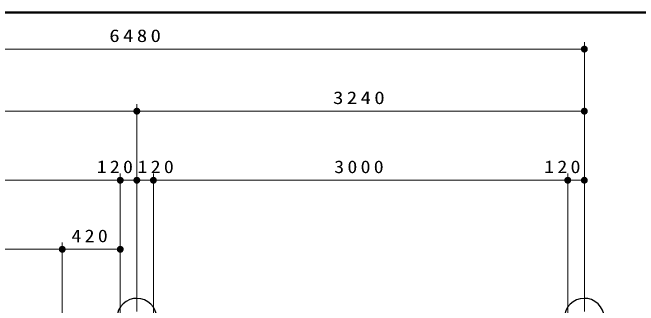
# Model space of a CAD drawing. Units: millimetres on the paper, scale 1:50. Extents: x -365 to 10, y -38 to 257.
# Drawn here: x -277.7 to -187.1, y 214.6 to 257 of the extents above; entities that cross this region are included whole.
import ezdxf

# ---------------------------------------------------------------- set-up
doc = ezdxf.new("R2010")
doc.units = ezdxf.units.MM
doc.layers.add('LY_1', color=7, linetype='Continuous', lineweight=13)
doc.layers.add('LY_2', color=7, linetype='Continuous', lineweight=13)
doc.styles.add('ＭＳ ゴシック', font='')
doc.styles.get('ＭＳ ゴシック').set_extended_font_data('MS Gothic')

# ---------------------------------------------------------------- blocks, each defined once
blk = doc.blocks.new('filled_dot')
at = {"color": 0, "linetype": 'Continuous', "lineweight": -2, "const_width": 1.25}
blk.add_lwpolyline([(-0.625, 0, 1), (0.625, 0, 1)], format="xyb", close=True, dxfattribs=at)

msp = doc.modelspace()

# ---------------------------------------------------------------- linework, layer by layer
at = {"layer": 'LY_1'}
for p, q in [((-194.891, 213.714), (-194.891, 252.699)), ((-324.491, 251.699), (-194.891, 251.699)), ((-259.691, 213.714), (-259.691, 243.714)), ((-259.691, 213.714), (-259.691, 243.714)), ((-194.891, 213.714), (-194.891, 243.714)), ((-324.491, 242.714), (-259.691, 242.714)), ((-259.691, 242.714), (-194.891, 242.714)), ((-262.091, 211.314), (-262.091, 233.714)), ((-257.291, 212.295), (-257.291, 233.714)), ((-197.291, 211.314), (-197.291, 233.714)), ((-322.091, 232.714), (-262.091, 232.714)), ((-265.611, 232.714), (-259.691, 232.714)), ((-259.691, 232.714), (-253.758, 232.714)), ((-257.291, 232.714), (-197.291, 232.714)), ((-200.811, 232.714), (-194.891, 232.714)), ((-270.491, 210.214), (-270.491, 223.714)), ((-262.091, 211.314), (-262.091, 223.714)), ((-313.691, 222.714), (-270.491, 222.714)), ((-270.491, 222.714), (-262.091, 222.714))]:
    msp.add_line(p, q, dxfattribs=at)
at = {"layer": 'LY_1', "lineweight": 25}
for centre, start, end in [((-259.691, 212.714), 316.77843, 309.65783), ((-194.891, 212.714), 230.34217, 223.22157)]:
    msp.add_arc(centre, 2.9, start, end, dxfattribs=at)
at = {"layer": 'LY_2', "lineweight": 50}
msp.add_line((0, 257), (-365, 257), dxfattribs=at)

# ---------------------------------------------------------------- block references
at = {"layer": 'LY_1', "xscale": 0.4, "yscale": 0.4, "rotation": 180}
for p in [(-194.891, 251.699), (-259.691, 242.714), (-194.891, 242.714), (-262.091, 232.714), (-259.691, 232.714), (-257.291, 232.714), (-197.291, 232.714), (-194.891, 232.714), (-270.491, 222.714), (-262.091, 222.714)]:
    msp.add_blockref('filled_dot', p, dxfattribs=at)
at = {"layer": 'LY_1', "xscale": 0.4, "yscale": 0.4}
for p in [(-259.691, 242.714), (-262.091, 232.714), (-259.691, 232.714), (-257.291, 232.714), (-197.291, 232.714), (-270.491, 222.714)]:
    msp.add_blockref('filled_dot', p, dxfattribs=at)

# ---------------------------------------------------------------- texts
at = {"layer": 'LY_1', "char_height": 1.833, "attachment_point": 8, "style": 'ＭＳ ゴシック'}
for s, insert in [('\\T1.33;\\W1.2;6480', (-259.691, 252.699)), ('\\T1.33;\\W1.2;3240', (-227.291, 243.714)), ('\\T1.33;\\W1.15;120', (-262.642, 233.714)), ('\\T1.33;\\W1.15;120', (-256.727, 233.714)), ('\\T1.33;\\W1.15;3000', (-227.291, 233.714)), ('\\T1.33;\\W1.15;120', (-197.842, 233.714)), ('\\T1.33;\\W1.15;420', (-266.291, 223.714))]:
    msp.add_mtext(s, dxfattribs=dict(at, insert=insert))

doc.saveas('drawing.dxf')
